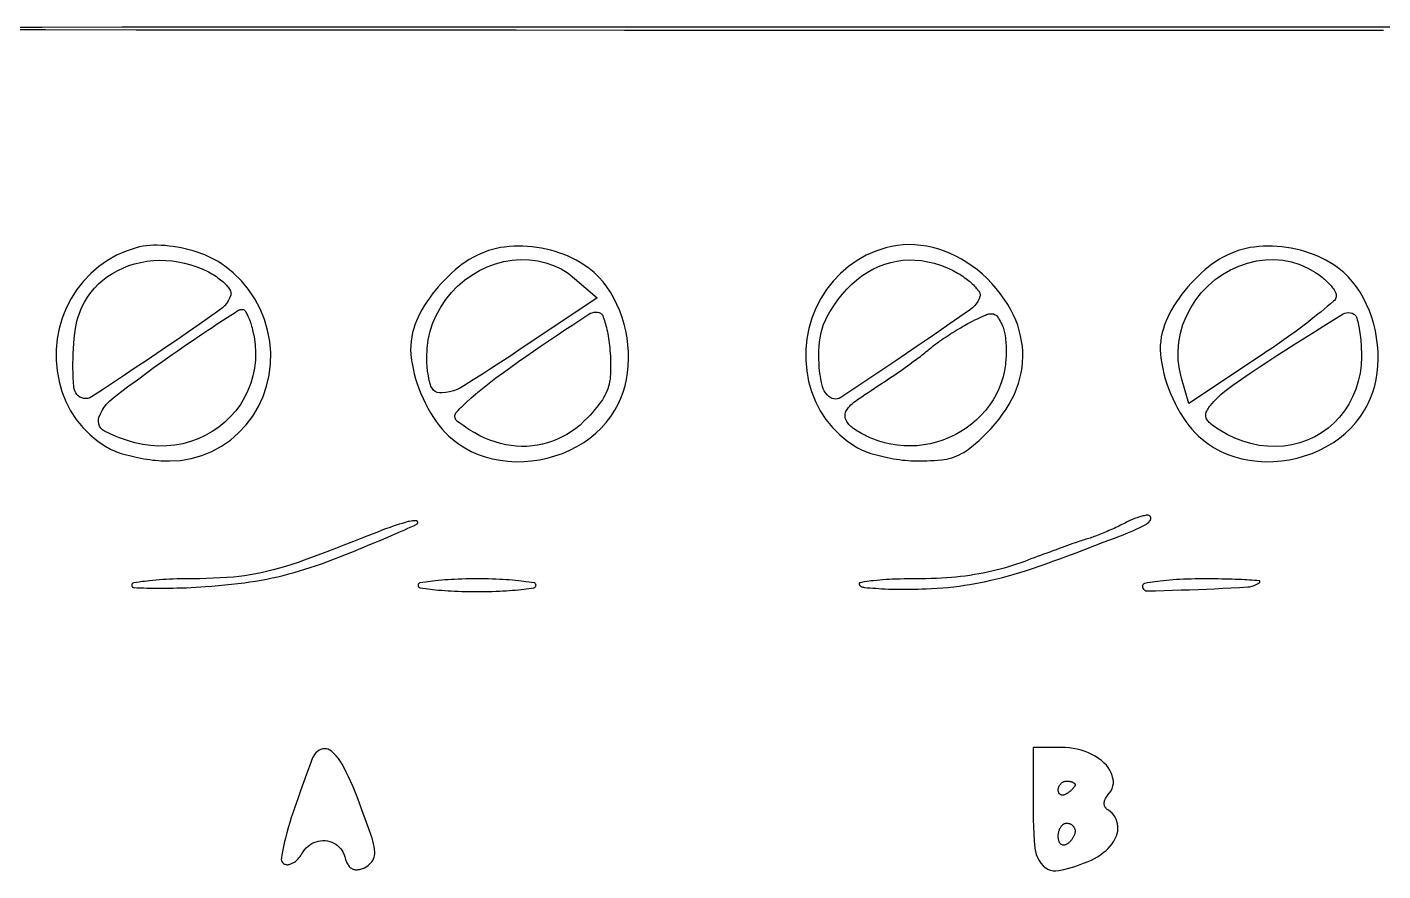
# Model space of a CAD drawing. Header units: millimetres. Extents: x -134 to 134, y -49 to 49.
# Drawn here: x 54.08 to 70.63, y 10.06 to 20.35 of the extents above; entities that cross this region are included whole.
import ezdxf

# ---------------------------------------------------------------- set-up
doc = ezdxf.new("R2010")
doc.units = ezdxf.units.MM
doc.header["$LTSCALE"] = 10
doc.header["$MEASUREMENT"] = 0

# ---------------------------------------------------------------- blocks, each defined once
blk = doc.blocks.new('DT0B-ULTRA_v_1')
at = {"color": 7, "linetype": 'Continuous', "lineweight": -3}
for points in [[(53.199, 20.327, 0), (54.305, 20.325, 0), (55.41, 20.323, 0), (56.516, 20.322, 0), (57.621, 20.321, 0), (58.727, 20.32, 0), (60.05, 20.32, 0), (61.373, 20.319, 0), (62.696, 20.318, 0), (64.019, 20.318, 0), (65.342, 20.318, 0), (66.665, 20.318, 0), (67.988, 20.318, 0), (69.311, 20.318, 0), (70.634, 20.318, 0)], [(71.891, 20.355, 0), (70.149, 20.355, 0), (68.407, 20.355, 0), (66.665, 20.355, 0), (64.924, 20.355, 0), (63.182, 20.355, 0), (61.44, 20.355, 0), (59.698, 20.354, 0), (57.956, 20.354, 0), (56.214, 20.353, 0), (55.239, 20.353, 0), (54.264, 20.352, 0), (53.289, 20.351, 0)], [(55.413, 17.662, 0), (55.291, 17.622, 0), (55.173, 17.57, 0), (55.061, 17.507, 0), (54.956, 17.433, 0), (54.859, 17.349, 0), (54.77, 17.255, 0), (54.689, 17.152, 0), (54.619, 17.042, 0), (54.559, 16.925, 0), (54.51, 16.803, 0), (54.473, 16.678, 0), (54.448, 16.549, 0), (54.435, 16.42, 0), (54.434, 16.29, 0), (54.446, 16.16, 0), (54.47, 16.032, 0), (54.506, 15.907, 0), (54.553, 15.786, 0), (54.611, 15.674, 0), (54.68, 15.567, 0), (54.76, 15.469, 0), (54.849, 15.379, 0), (54.947, 15.298, 0), (55.053, 15.228, 0), (55.076, 15.215, 0), (55.099, 15.203, 0), (55.123, 15.192, 0), (55.147, 15.182, 0), (55.171, 15.172, 0), (55.196, 15.164, 0), (55.229, 15.153, 0), (55.262, 15.143, 0), (55.295, 15.134, 0), (55.329, 15.125, 0), (55.362, 15.117, 0), (55.396, 15.109, 0), (55.432, 15.102, 0), (55.468, 15.095, 0), (55.505, 15.088, 0), (55.541, 15.082, 0), (55.578, 15.077, 0), (55.615, 15.072, 0), (55.649, 15.069, 0), (55.683, 15.066, 0), (55.717, 15.063, 0), (55.752, 15.061, 0), (55.786, 15.06, 0), (55.82, 15.06, 0), (55.953, 15.067, 0), (56.084, 15.089, 0), (56.212, 15.125, 0), (56.335, 15.175, 0), (56.451, 15.239, 0), (56.561, 15.314, 0), (56.662, 15.402, 0), (56.754, 15.501, 0), (56.835, 15.608, 0), (56.904, 15.724, 0), (56.96, 15.846, 0), (57.003, 15.973, 0), (57.034, 16.108, 0), (57.05, 16.245, 0), (57.053, 16.383, 0), (57.041, 16.52, 0), (57.016, 16.656, 0), (56.977, 16.788, 0), (56.925, 16.916, 0), (56.86, 17.038, 0), (56.783, 17.153, 0), (56.695, 17.259, 0), (56.596, 17.356, 0), (56.488, 17.442, 0), (56.451, 17.468, 0), (56.412, 17.493, 0), (56.373, 17.515, 0), (56.332, 17.536, 0), (56.291, 17.556, 0), (56.249, 17.574, 0), (56.202, 17.592, 0), (56.155, 17.608, 0), (56.107, 17.624, 0), (56.058, 17.637, 0), (56.009, 17.65, 0), (55.96, 17.66, 0), (55.911, 17.67, 0), (55.863, 17.677, 0), (55.814, 17.683, 0), (55.764, 17.688, 0), (55.715, 17.691, 0), (55.666, 17.693, 0), (55.623, 17.693, 0), (55.581, 17.69, 0), (55.538, 17.686, 0), (55.496, 17.68, 0), (55.454, 17.672, 0), (55.413, 17.662, 0)], [(59.615, 17.59, 0), (59.568, 17.568, 0), (59.522, 17.544, 0), (59.477, 17.518, 0), (59.433, 17.49, 0), (59.391, 17.46, 0), (59.35, 17.428, 0), (59.305, 17.391, 0), (59.261, 17.352, 0), (59.219, 17.312, 0), (59.177, 17.271, 0), (59.137, 17.229, 0), (59.099, 17.185, 0), (59.062, 17.141, 0), (59.026, 17.096, 0), (58.992, 17.049, 0), (58.959, 17.002, 0), (58.928, 16.953, 0), (58.898, 16.904, 0), (58.874, 16.86, 0), (58.852, 16.815, 0), (58.832, 16.77, 0), (58.814, 16.723, 0), (58.799, 16.676, 0), (58.785, 16.627, 0), (58.774, 16.576, 0), (58.766, 16.524, 0), (58.762, 16.471, 0), (58.761, 16.418, 0), (58.763, 16.365, 0), (58.769, 16.313, 0), (58.779, 16.25, 0), (58.791, 16.187, 0), (58.805, 16.125, 0), (58.822, 16.064, 0), (58.841, 16.003, 0), (58.862, 15.943, 0), (58.887, 15.882, 0), (58.913, 15.821, 0), (58.942, 15.762, 0), (58.972, 15.703, 0), (59.005, 15.646, 0), (59.04, 15.59, 0), (59.073, 15.541, 0), (59.109, 15.494, 0), (59.147, 15.449, 0), (59.187, 15.405, 0), (59.229, 15.364, 0), (59.274, 15.325, 0), (59.345, 15.269, 0), (59.421, 15.219, 0), (59.501, 15.176, 0), (59.584, 15.139, 0), (59.669, 15.109, 0), (59.757, 15.086, 0), (59.852, 15.068, 0), (59.948, 15.056, 0), (60.045, 15.051, 0), (60.142, 15.052, 0), (60.238, 15.06, 0), (60.334, 15.074, 0), (60.429, 15.094, 0), (60.523, 15.121, 0), (60.615, 15.153, 0), (60.704, 15.192, 0), (60.791, 15.236, 0), (60.875, 15.286, 0), (60.95, 15.339, 0), (61.021, 15.398, 0), (61.088, 15.461, 0), (61.149, 15.53, 0), (61.205, 15.604, 0), (61.254, 15.681, 0), (61.293, 15.752, 0), (61.327, 15.825, 0), (61.355, 15.9, 0), (61.378, 15.977, 0), (61.396, 16.055, 0), (61.409, 16.134, 0), (61.417, 16.22, 0), (61.421, 16.306, 0), (61.419, 16.393, 0), (61.413, 16.478, 0), (61.402, 16.564, 0), (61.387, 16.649, 0), (61.367, 16.731, 0), (61.342, 16.813, 0), (61.313, 16.893, 0), (61.279, 16.971, 0), (61.241, 17.047, 0), (61.199, 17.121, 0), (61.156, 17.186, 0), (61.109, 17.247, 0), (61.057, 17.305, 0), (61.001, 17.359, 0), (60.941, 17.408, 0), (60.877, 17.453, 0), (60.831, 17.482, 0), (60.783, 17.51, 0), (60.734, 17.535, 0), (60.684, 17.558, 0), (60.633, 17.579, 0), (60.581, 17.598, 0), (60.526, 17.616, 0), (60.471, 17.631, 0), (60.415, 17.645, 0), (60.358, 17.656, 0), (60.301, 17.665, 0), (60.244, 17.673, 0), (60.188, 17.678, 0), (60.132, 17.681, 0), (60.076, 17.681, 0), (60.02, 17.68, 0), (59.964, 17.677, 0), (59.908, 17.671, 0), (59.858, 17.664, 0), (59.808, 17.654, 0), (59.759, 17.642, 0), (59.71, 17.627, 0), (59.662, 17.61, 0), (59.615, 17.59, 0)], [(64.562, 17.662, 0), (64.44, 17.622, 0), (64.322, 17.57, 0), (64.21, 17.507, 0), (64.105, 17.433, 0), (64.008, 17.349, 0), (63.919, 17.255, 0), (63.838, 17.152, 0), (63.768, 17.042, 0), (63.708, 16.925, 0), (63.659, 16.803, 0), (63.622, 16.678, 0), (63.597, 16.549, 0), (63.584, 16.42, 0), (63.583, 16.29, 0), (63.595, 16.16, 0), (63.619, 16.032, 0), (63.655, 15.907, 0), (63.703, 15.786, 0), (63.761, 15.674, 0), (63.83, 15.567, 0), (63.909, 15.469, 0), (63.999, 15.379, 0), (64.097, 15.298, 0), (64.202, 15.228, 0), (64.225, 15.215, 0), (64.248, 15.203, 0), (64.272, 15.192, 0), (64.296, 15.182, 0), (64.321, 15.172, 0), (64.345, 15.164, 0), (64.378, 15.153, 0), (64.411, 15.143, 0), (64.445, 15.134, 0), (64.478, 15.125, 0), (64.511, 15.117, 0), (64.545, 15.109, 0), (64.581, 15.102, 0), (64.618, 15.095, 0), (64.654, 15.088, 0), (64.691, 15.082, 0), (64.727, 15.077, 0), (64.764, 15.072, 0), (64.798, 15.069, 0), (64.832, 15.066, 0), (64.867, 15.063, 0), (64.901, 15.061, 0), (64.935, 15.06, 0), (64.97, 15.06, 0), (65.015, 15.06, 0), (65.06, 15.062, 0), (65.105, 15.064, 0), (65.15, 15.067, 0), (65.195, 15.07, 0), (65.24, 15.075, 0), (65.272, 15.079, 0), (65.304, 15.084, 0), (65.335, 15.092, 0), (65.366, 15.1, 0), (65.397, 15.111, 0), (65.427, 15.122, 0), (65.456, 15.135, 0), (65.485, 15.15, 0), (65.513, 15.165, 0), (65.54, 15.182, 0), (65.567, 15.201, 0), (65.592, 15.22, 0), (65.627, 15.249, 0), (65.661, 15.278, 0), (65.695, 15.308, 0), (65.729, 15.339, 0), (65.761, 15.37, 0), (65.794, 15.402, 0), (65.845, 15.455, 0), (65.895, 15.512, 0), (65.942, 15.57, 0), (65.986, 15.63, 0), (66.028, 15.692, 0), (66.067, 15.755, 0), (66.1, 15.815, 0), (66.13, 15.877, 0), (66.156, 15.94, 0), (66.178, 16.004, 0), (66.197, 16.07, 0), (66.212, 16.137, 0), (66.223, 16.201, 0), (66.229, 16.265, 0), (66.232, 16.33, 0), (66.232, 16.395, 0), (66.227, 16.46, 0), (66.218, 16.524, 0), (66.206, 16.589, 0), (66.19, 16.653, 0), (66.17, 16.716, 0), (66.146, 16.778, 0), (66.12, 16.838, 0), (66.09, 16.897, 0), (66.049, 16.968, 0), (66.005, 17.036, 0), (65.957, 17.102, 0), (65.907, 17.166, 0), (65.853, 17.228, 0), (65.797, 17.287, 0), (65.739, 17.341, 0), (65.679, 17.392, 0), (65.616, 17.439, 0), (65.551, 17.483, 0), (65.483, 17.524, 0), (65.414, 17.561, 0), (65.346, 17.593, 0), (65.277, 17.621, 0), (65.206, 17.644, 0), (65.133, 17.664, 0), (65.06, 17.68, 0), (64.986, 17.691, 0), (64.915, 17.698, 0), (64.844, 17.7, 0), (64.773, 17.697, 0), (64.702, 17.69, 0), (64.632, 17.678, 0), (64.562, 17.662, 0)], [(68.764, 17.59, 0), (68.717, 17.568, 0), (68.671, 17.544, 0), (68.626, 17.518, 0), (68.583, 17.49, 0), (68.54, 17.46, 0), (68.499, 17.428, 0), (68.454, 17.391, 0), (68.41, 17.352, 0), (68.368, 17.312, 0), (68.327, 17.271, 0), (68.286, 17.229, 0), (68.248, 17.185, 0), (68.211, 17.141, 0), (68.175, 17.096, 0), (68.141, 17.049, 0), (68.108, 17.002, 0), (68.077, 16.953, 0), (68.047, 16.904, 0), (68.023, 16.86, 0), (68.001, 16.815, 0), (67.981, 16.77, 0), (67.963, 16.723, 0), (67.948, 16.676, 0), (67.935, 16.627, 0), (67.923, 16.576, 0), (67.916, 16.524, 0), (67.911, 16.471, 0), (67.91, 16.418, 0), (67.912, 16.365, 0), (67.918, 16.313, 0), (67.928, 16.25, 0), (67.94, 16.187, 0), (67.954, 16.125, 0), (67.971, 16.064, 0), (67.99, 16.003, 0), (68.012, 15.943, 0), (68.036, 15.882, 0), (68.062, 15.821, 0), (68.091, 15.762, 0), (68.121, 15.703, 0), (68.154, 15.646, 0), (68.189, 15.59, 0), (68.222, 15.541, 0), (68.258, 15.494, 0), (68.296, 15.449, 0), (68.336, 15.405, 0), (68.378, 15.364, 0), (68.423, 15.325, 0), (68.494, 15.269, 0), (68.57, 15.219, 0), (68.65, 15.176, 0), (68.733, 15.139, 0), (68.819, 15.109, 0), (68.906, 15.086, 0), (69.001, 15.068, 0), (69.098, 15.056, 0), (69.194, 15.051, 0), (69.291, 15.052, 0), (69.388, 15.06, 0), (69.483, 15.074, 0), (69.579, 15.094, 0), (69.672, 15.121, 0), (69.764, 15.153, 0), (69.853, 15.192, 0), (69.94, 15.236, 0), (70.024, 15.286, 0), (70.099, 15.339, 0), (70.17, 15.398, 0), (70.237, 15.461, 0), (70.298, 15.53, 0), (70.354, 15.604, 0), (70.404, 15.681, 0), (70.442, 15.752, 0), (70.476, 15.825, 0), (70.504, 15.9, 0), (70.527, 15.977, 0), (70.545, 16.055, 0), (70.558, 16.134, 0), (70.566, 16.22, 0), (70.57, 16.306, 0), (70.568, 16.393, 0), (70.562, 16.478, 0), (70.551, 16.564, 0), (70.536, 16.649, 0), (70.516, 16.731, 0), (70.491, 16.813, 0), (70.462, 16.893, 0), (70.428, 16.971, 0), (70.39, 17.047, 0), (70.348, 17.121, 0), (70.305, 17.186, 0), (70.258, 17.247, 0), (70.206, 17.305, 0), (70.15, 17.359, 0), (70.09, 17.408, 0), (70.027, 17.453, 0), (69.98, 17.482, 0), (69.932, 17.51, 0), (69.883, 17.535, 0), (69.833, 17.558, 0), (69.782, 17.579, 0), (69.73, 17.598, 0), (69.675, 17.616, 0), (69.62, 17.631, 0), (69.564, 17.645, 0), (69.507, 17.656, 0), (69.45, 17.665, 0), (69.393, 17.673, 0), (69.337, 17.678, 0), (69.281, 17.681, 0), (69.225, 17.681, 0), (69.169, 17.68, 0), (69.113, 17.677, 0), (69.057, 17.671, 0), (69.007, 17.664, 0), (68.957, 17.654, 0), (68.908, 17.642, 0), (68.859, 17.627, 0), (68.811, 17.61, 0), (68.764, 17.59, 0)], [(56.294, 17.367, 0), (56.314, 17.356, 0), (56.334, 17.345, 0), (56.353, 17.334, 0), (56.373, 17.322, 0), (56.391, 17.31, 0), (56.41, 17.297, 0), (56.426, 17.285, 0), (56.442, 17.272, 0), (56.458, 17.26, 0), (56.473, 17.246, 0), (56.488, 17.232, 0), (56.502, 17.218, 0), (56.513, 17.206, 0), (56.523, 17.194, 0), (56.533, 17.182, 0), (56.542, 17.169, 0), (56.551, 17.156, 0), (56.559, 17.143, 0), (56.563, 17.134, 0), (56.567, 17.124, 0), (56.568, 17.114, 0), (56.569, 17.104, 0), (56.568, 17.094, 0), (56.566, 17.084, 0), (56.552, 17.049, 0), (56.535, 17.015, 0), (56.515, 16.983, 0), (56.491, 16.954, 0), (56.464, 16.928, 0), (56.434, 16.904, 0), (56.307, 16.815, 0), (56.179, 16.725, 0), (56.051, 16.637, 0), (55.922, 16.548, 0), (55.794, 16.46, 0), (55.665, 16.373, 0), (55.532, 16.284, 0), (55.4, 16.195, 0), (55.267, 16.106, 0), (55.134, 16.018, 0), (55.001, 15.93, 0), (54.868, 15.842, 0), (54.846, 15.831, 0), (54.822, 15.823, 0), (54.797, 15.821, 0), (54.772, 15.823, 0), (54.748, 15.829, 0), (54.725, 15.84, 0), (54.705, 15.855, 0), (54.688, 15.873, 0), (54.674, 15.893, 0), (54.662, 15.915, 0), (54.655, 15.938, 0), (54.651, 15.963, 0), (54.647, 16.02, 0), (54.644, 16.078, 0), (54.642, 16.136, 0), (54.64, 16.194, 0), (54.64, 16.252, 0), (54.641, 16.31, 0), (54.643, 16.371, 0), (54.646, 16.432, 0), (54.65, 16.493, 0), (54.656, 16.553, 0), (54.663, 16.614, 0), (54.671, 16.675, 0), (54.679, 16.72, 0), (54.689, 16.765, 0), (54.7, 16.809, 0), (54.714, 16.853, 0), (54.73, 16.896, 0), (54.748, 16.938, 0), (54.78, 17, 0), (54.816, 17.06, 0), (54.857, 17.117, 0), (54.902, 17.171, 0), (54.951, 17.22, 0), (55.004, 17.266, 0), (55.063, 17.31, 0), (55.124, 17.35, 0), (55.188, 17.386, 0), (55.255, 17.417, 0), (55.323, 17.444, 0), (55.393, 17.466, 0), (55.467, 17.484, 0), (55.543, 17.497, 0), (55.619, 17.506, 0), (55.696, 17.509, 0), (55.773, 17.508, 0), (55.849, 17.502, 0), (55.926, 17.491, 0), (56.003, 17.475, 0), (56.078, 17.455, 0), (56.152, 17.43, 0), (56.224, 17.401, 0), (56.294, 17.367, 0)], [(60.762, 17.289, 0), (61.039, 17.052, 0), (60.083, 16.411, 0), (59.972, 16.337, 0), (59.861, 16.264, 0), (59.75, 16.192, 0), (59.638, 16.12, 0), (59.525, 16.049, 0), (59.412, 15.978, 0), (59.371, 15.954, 0), (59.328, 15.934, 0), (59.283, 15.918, 0), (59.237, 15.905, 0), (59.19, 15.895, 0), (59.143, 15.89, 0), (59.115, 15.89, 0), (59.087, 15.897, 0), (59.062, 15.909, 0), (59.04, 15.926, 0), (59.022, 15.948, 0), (59.009, 15.972, 0), (59.003, 15.988, 0), (58.989, 16.043, 0), (58.978, 16.099, 0), (58.969, 16.155, 0), (58.963, 16.211, 0), (58.959, 16.268, 0), (58.957, 16.324, 0), (58.961, 16.432, 0), (58.976, 16.539, 0), (59, 16.644, 0), (59.034, 16.746, 0), (59.077, 16.845, 0), (59.129, 16.939, 0), (59.19, 17.03, 0), (59.259, 17.115, 0), (59.335, 17.193, 0), (59.418, 17.265, 0), (59.507, 17.329, 0), (59.601, 17.384, 0), (59.696, 17.43, 0), (59.796, 17.466, 0), (59.898, 17.493, 0), (60.002, 17.51, 0), (60.107, 17.518, 0), (60.212, 17.515, 0), (60.312, 17.503, 0), (60.411, 17.48, 0), (60.506, 17.447, 0), (60.597, 17.404, 0), (60.683, 17.351, 0), (60.762, 17.289, 0)], [(65.443, 17.35, 0), (65.462, 17.339, 0), (65.481, 17.327, 0), (65.5, 17.314, 0), (65.518, 17.301, 0), (65.537, 17.288, 0), (65.555, 17.275, 0), (65.571, 17.262, 0), (65.586, 17.25, 0), (65.601, 17.236, 0), (65.616, 17.223, 0), (65.63, 17.209, 0), (65.644, 17.194, 0), (65.655, 17.183, 0), (65.665, 17.171, 0), (65.675, 17.159, 0), (65.685, 17.146, 0), (65.694, 17.133, 0), (65.702, 17.12, 0), (65.707, 17.112, 0), (65.71, 17.104, 0), (65.711, 17.095, 0), (65.712, 17.086, 0), (65.711, 17.076, 0), (65.709, 17.068, 0), (65.698, 17.037, 0), (65.683, 17.007, 0), (65.665, 16.979, 0), (65.644, 16.954, 0), (65.62, 16.931, 0), (65.594, 16.91, 0), (65.465, 16.82, 0), (65.335, 16.73, 0), (65.206, 16.64, 0), (65.076, 16.551, 0), (64.945, 16.462, 0), (64.815, 16.373, 0), (64.682, 16.283, 0), (64.548, 16.193, 0), (64.414, 16.103, 0), (64.28, 16.013, 0), (64.146, 15.923, 0), (64.011, 15.834, 0), (63.992, 15.824, 0), (63.971, 15.818, 0), (63.95, 15.815, 0), (63.928, 15.817, 0), (63.907, 15.823, 0), (63.888, 15.832, 0), (63.864, 15.849, 0), (63.843, 15.869, 0), (63.824, 15.891, 0), (63.809, 15.916, 0), (63.796, 15.942, 0), (63.788, 15.97, 0), (63.777, 16.016, 0), (63.768, 16.063, 0), (63.76, 16.11, 0), (63.753, 16.157, 0), (63.749, 16.204, 0), (63.746, 16.252, 0), (63.744, 16.303, 0), (63.743, 16.355, 0), (63.745, 16.407, 0), (63.748, 16.459, 0), (63.753, 16.51, 0), (63.759, 16.562, 0), (63.767, 16.604, 0), (63.776, 16.646, 0), (63.788, 16.687, 0), (63.802, 16.728, 0), (63.819, 16.767, 0), (63.837, 16.806, 0), (63.879, 16.881, 0), (63.925, 16.955, 0), (63.975, 17.025, 0), (64.028, 17.093, 0), (64.086, 17.157, 0), (64.146, 17.219, 0), (64.205, 17.271, 0), (64.268, 17.319, 0), (64.333, 17.362, 0), (64.402, 17.4, 0), (64.473, 17.433, 0), (64.547, 17.461, 0), (64.62, 17.483, 0), (64.694, 17.499, 0), (64.769, 17.509, 0), (64.844, 17.514, 0), (64.92, 17.512, 0), (64.996, 17.505, 0), (65.074, 17.492, 0), (65.151, 17.474, 0), (65.227, 17.45, 0), (65.301, 17.422, 0), (65.373, 17.388, 0), (65.443, 17.35, 0)], [(69.804, 17.361, 0), (69.821, 17.35, 0), (69.838, 17.338, 0), (69.854, 17.327, 0), (69.87, 17.314, 0), (69.886, 17.302, 0), (69.901, 17.289, 0), (69.916, 17.277, 0), (69.93, 17.264, 0), (69.944, 17.251, 0), (69.957, 17.237, 0), (69.97, 17.224, 0), (69.983, 17.209, 0), (69.994, 17.198, 0), (70.004, 17.185, 0), (70.014, 17.173, 0), (70.023, 17.16, 0), (70.032, 17.147, 0), (70.041, 17.134, 0), (70.046, 17.125, 0), (70.05, 17.116, 0), (70.053, 17.107, 0), (70.056, 17.097, 0), (70.057, 17.088, 0), (70.058, 17.078, 0), (70.057, 17.065, 0), (70.054, 17.052, 0), (70.049, 17.04, 0), (70.043, 17.029, 0), (70.035, 17.019, 0), (70.026, 17.01, 0), (69.988, 16.977, 0), (69.949, 16.945, 0), (69.911, 16.913, 0), (69.872, 16.881, 0), (69.833, 16.85, 0), (69.793, 16.818, 0), (69.746, 16.781, 0), (69.698, 16.743, 0), (69.65, 16.707, 0), (69.601, 16.67, 0), (69.552, 16.634, 0), (69.503, 16.599, 0), (69.446, 16.558, 0), (69.389, 16.518, 0), (69.332, 16.478, 0), (69.274, 16.438, 0), (69.216, 16.399, 0), (69.158, 16.36, 0), (68.259, 15.76, 0), (68.169, 16.071, 0), (68.144, 16.179, 0), (68.13, 16.289, 0), (68.127, 16.399, 0), (68.136, 16.509, 0), (68.156, 16.618, 0), (68.187, 16.724, 0), (68.23, 16.829, 0), (68.282, 16.93, 0), (68.344, 17.026, 0), (68.415, 17.116, 0), (68.493, 17.198, 0), (68.579, 17.273, 0), (68.67, 17.337, 0), (68.767, 17.393, 0), (68.869, 17.439, 0), (68.975, 17.475, 0), (69.083, 17.501, 0), (69.194, 17.516, 0), (69.301, 17.519, 0), (69.407, 17.51, 0), (69.512, 17.49, 0), (69.614, 17.458, 0), (69.712, 17.415, 0), (69.804, 17.361, 0)], [(56.85, 16.575, 0), (56.864, 16.48, 0), (56.869, 16.385, 0), (56.867, 16.289, 0), (56.856, 16.194, 0), (56.837, 16.1, 0), (56.81, 16.008, 0), (56.775, 15.919, 0), (56.733, 15.833, 0), (56.683, 15.751, 0), (56.627, 15.673, 0), (56.564, 15.601, 0), (56.495, 15.534, 0), (56.42, 15.473, 0), (56.34, 15.418, 0), (56.255, 15.37, 0), (56.167, 15.329, 0), (56.076, 15.296, 0), (55.982, 15.271, 0), (55.885, 15.253, 0), (55.787, 15.243, 0), (55.688, 15.241, 0), (55.59, 15.247, 0), (55.492, 15.261, 0), (55.396, 15.282, 0), (55.332, 15.3, 0), (55.269, 15.321, 0), (55.207, 15.344, 0), (55.145, 15.369, 0), (55.084, 15.396, 0), (55.025, 15.425, 0), (55.001, 15.441, 0), (54.98, 15.461, 0), (54.965, 15.485, 0), (54.955, 15.512, 0), (54.95, 15.54, 0), (54.952, 15.569, 0), (54.957, 15.592, 0), (54.975, 15.636, 0), (54.996, 15.678, 0), (55.022, 15.718, 0), (55.051, 15.755, 0), (55.084, 15.789, 0), (55.12, 15.82, 0), (55.221, 15.898, 0), (55.323, 15.976, 0), (55.426, 16.052, 0), (55.529, 16.128, 0), (55.632, 16.203, 0), (55.736, 16.278, 0), (55.794, 16.319, 0), (55.852, 16.359, 0), (55.91, 16.4, 0), (55.967, 16.44, 0), (56.026, 16.48, 0), (56.084, 16.52, 0), (56.134, 16.555, 0), (56.185, 16.589, 0), (56.236, 16.623, 0), (56.287, 16.657, 0), (56.338, 16.691, 0), (56.389, 16.725, 0), (56.433, 16.753, 0), (56.477, 16.782, 0), (56.521, 16.81, 0), (56.565, 16.838, 0), (56.609, 16.866, 0), (56.653, 16.895, 0), (56.662, 16.899, 0), (56.67, 16.903, 0), (56.679, 16.906, 0), (56.689, 16.909, 0), (56.698, 16.91, 0), (56.708, 16.91, 0), (56.715, 16.91, 0), (56.721, 16.908, 0), (56.728, 16.905, 0), (56.733, 16.901, 0), (56.738, 16.896, 0), (56.742, 16.891, 0), (56.75, 16.878, 0), (56.757, 16.865, 0), (56.764, 16.852, 0), (56.77, 16.839, 0), (56.776, 16.826, 0), (56.782, 16.812, 0), (56.79, 16.794, 0), (56.797, 16.776, 0), (56.803, 16.758, 0), (56.809, 16.74, 0), (56.815, 16.722, 0), (56.82, 16.704, 0), (56.826, 16.683, 0), (56.831, 16.661, 0), (56.837, 16.64, 0), (56.841, 16.618, 0), (56.846, 16.597, 0), (56.85, 16.575, 0)], [(61.196, 16.379, 0), (61.199, 16.336, 0), (61.2, 16.292, 0), (61.201, 16.249, 0), (61.202, 16.205, 0), (61.201, 16.162, 0), (61.2, 16.118, 0), (61.198, 16.088, 0), (61.195, 16.058, 0), (61.19, 16.028, 0), (61.183, 15.998, 0), (61.176, 15.969, 0), (61.166, 15.94, 0), (61.156, 15.912, 0), (61.144, 15.885, 0), (61.131, 15.858, 0), (61.116, 15.832, 0), (61.101, 15.807, 0), (61.083, 15.782, 0), (61.058, 15.749, 0), (61.033, 15.716, 0), (61.006, 15.684, 0), (60.979, 15.652, 0), (60.952, 15.621, 0), (60.924, 15.59, 0), (60.877, 15.544, 0), (60.829, 15.499, 0), (60.777, 15.458, 0), (60.724, 15.42, 0), (60.668, 15.385, 0), (60.611, 15.353, 0), (60.553, 15.325, 0), (60.494, 15.301, 0), (60.433, 15.281, 0), (60.372, 15.265, 0), (60.309, 15.252, 0), (60.246, 15.243, 0), (60.181, 15.238, 0), (60.116, 15.237, 0), (60.051, 15.24, 0), (59.987, 15.247, 0), (59.923, 15.258, 0), (59.859, 15.273, 0), (59.794, 15.292, 0), (59.729, 15.314, 0), (59.666, 15.34, 0), (59.604, 15.369, 0), (59.544, 15.402, 0), (59.485, 15.437, 0), (59.46, 15.454, 0), (59.435, 15.47, 0), (59.409, 15.487, 0), (59.385, 15.505, 0), (59.36, 15.522, 0), (59.335, 15.54, 0), (59.327, 15.547, 0), (59.319, 15.555, 0), (59.313, 15.564, 0), (59.308, 15.574, 0), (59.304, 15.585, 0), (59.302, 15.595, 0), (59.301, 15.606, 0), (59.302, 15.617, 0), (59.305, 15.627, 0), (59.309, 15.637, 0), (59.314, 15.646, 0), (59.321, 15.655, 0), (59.34, 15.675, 0), (59.359, 15.695, 0), (59.379, 15.715, 0), (59.399, 15.735, 0), (59.419, 15.754, 0), (59.439, 15.774, 0), (59.497, 15.827, 0), (59.556, 15.879, 0), (59.616, 15.929, 0), (59.677, 15.979, 0), (59.739, 16.028, 0), (59.802, 16.075, 0), (59.893, 16.141, 0), (59.985, 16.207, 0), (60.076, 16.273, 0), (60.169, 16.337, 0), (60.261, 16.401, 0), (60.354, 16.465, 0), (60.451, 16.53, 0), (60.548, 16.595, 0), (60.644, 16.659, 0), (60.741, 16.723, 0), (60.839, 16.787, 0), (60.936, 16.851, 0), (60.955, 16.862, 0), (60.976, 16.87, 0), (60.997, 16.875, 0), (61.019, 16.877, 0), (61.041, 16.875, 0), (61.063, 16.871, 0), (61.072, 16.868, 0), (61.08, 16.863, 0), (61.088, 16.857, 0), (61.095, 16.85, 0), (61.1, 16.843, 0), (61.105, 16.834, 0), (61.112, 16.814, 0), (61.119, 16.795, 0), (61.126, 16.775, 0), (61.133, 16.755, 0), (61.139, 16.735, 0), (61.144, 16.715, 0), (61.151, 16.689, 0), (61.157, 16.663, 0), (61.163, 16.637, 0), (61.168, 16.611, 0), (61.173, 16.585, 0), (61.177, 16.559, 0), (61.181, 16.529, 0), (61.185, 16.499, 0), (61.188, 16.469, 0), (61.191, 16.439, 0), (61.194, 16.409, 0), (61.196, 16.379, 0)], [(66.008, 16.163, 0), (65.991, 16.087, 0), (65.969, 16.013, 0), (65.941, 15.942, 0), (65.908, 15.872, 0), (65.869, 15.805, 0), (65.826, 15.741, 0), (65.777, 15.678, 0), (65.724, 15.618, 0), (65.667, 15.562, 0), (65.607, 15.51, 0), (65.543, 15.462, 0), (65.476, 15.419, 0), (65.405, 15.379, 0), (65.332, 15.345, 0), (65.257, 15.315, 0), (65.179, 15.29, 0), (65.101, 15.27, 0), (65.021, 15.256, 0), (64.942, 15.246, 0), (64.862, 15.243, 0), (64.782, 15.244, 0), (64.702, 15.252, 0), (64.623, 15.264, 0), (64.545, 15.282, 0), (64.523, 15.288, 0), (64.501, 15.295, 0), (64.479, 15.302, 0), (64.457, 15.31, 0), (64.435, 15.317, 0), (64.413, 15.326, 0), (64.391, 15.335, 0), (64.369, 15.344, 0), (64.347, 15.354, 0), (64.325, 15.364, 0), (64.304, 15.375, 0), (64.282, 15.386, 0), (64.263, 15.396, 0), (64.244, 15.407, 0), (64.225, 15.418, 0), (64.207, 15.429, 0), (64.189, 15.441, 0), (64.17, 15.453, 0), (64.158, 15.462, 0), (64.145, 15.472, 0), (64.133, 15.482, 0), (64.122, 15.493, 0), (64.111, 15.504, 0), (64.101, 15.516, 0), (64.091, 15.529, 0), (64.083, 15.543, 0), (64.076, 15.558, 0), (64.07, 15.573, 0), (64.066, 15.589, 0), (64.063, 15.605, 0), (64.063, 15.62, 0), (64.064, 15.635, 0), (64.067, 15.65, 0), (64.072, 15.664, 0), (64.079, 15.678, 0), (64.087, 15.69, 0), (64.102, 15.709, 0), (64.118, 15.727, 0), (64.134, 15.745, 0), (64.152, 15.761, 0), (64.17, 15.776, 0), (64.19, 15.791, 0), (64.228, 15.818, 0), (64.266, 15.844, 0), (64.305, 15.871, 0), (64.344, 15.897, 0), (64.383, 15.922, 0), (64.422, 15.948, 0), (64.453, 15.968, 0), (64.484, 15.988, 0), (64.515, 16.008, 0), (64.546, 16.028, 0), (64.577, 16.049, 0), (64.607, 16.069, 0), (64.639, 16.091, 0), (64.671, 16.112, 0), (64.702, 16.134, 0), (64.734, 16.156, 0), (64.765, 16.178, 0), (64.796, 16.2, 0), (64.824, 16.22, 0), (64.852, 16.24, 0), (64.88, 16.261, 0), (64.908, 16.281, 0), (64.936, 16.301, 0), (64.963, 16.322, 0), (64.982, 16.336, 0), (65, 16.35, 0), (65.018, 16.365, 0), (65.036, 16.38, 0), (65.054, 16.395, 0), (65.072, 16.41, 0), (65.088, 16.424, 0), (65.105, 16.437, 0), (65.121, 16.451, 0), (65.138, 16.464, 0), (65.155, 16.477, 0), (65.173, 16.49, 0), (65.195, 16.506, 0), (65.217, 16.521, 0), (65.24, 16.537, 0), (65.262, 16.553, 0), (65.285, 16.568, 0), (65.308, 16.583, 0), (65.332, 16.599, 0), (65.356, 16.614, 0), (65.38, 16.629, 0), (65.404, 16.645, 0), (65.428, 16.66, 0), (65.453, 16.674, 0), (65.475, 16.687, 0), (65.497, 16.7, 0), (65.519, 16.712, 0), (65.541, 16.725, 0), (65.563, 16.737, 0), (65.586, 16.749, 0), (65.617, 16.765, 0), (65.649, 16.781, 0), (65.68, 16.796, 0), (65.712, 16.812, 0), (65.744, 16.827, 0), (65.776, 16.841, 0), (65.79, 16.847, 0), (65.804, 16.851, 0), (65.818, 16.854, 0), (65.833, 16.856, 0), (65.847, 16.856, 0), (65.862, 16.856, 0), (65.874, 16.854, 0), (65.885, 16.85, 0), (65.896, 16.845, 0), (65.906, 16.838, 0), (65.914, 16.83, 0), (65.922, 16.821, 0), (65.934, 16.803, 0), (65.945, 16.785, 0), (65.955, 16.767, 0), (65.966, 16.749, 0), (65.975, 16.73, 0), (65.984, 16.711, 0), (65.991, 16.695, 0), (65.997, 16.678, 0), (66.003, 16.662, 0), (66.007, 16.645, 0), (66.011, 16.628, 0), (66.014, 16.61, 0), (66.018, 16.587, 0), (66.021, 16.563, 0), (66.023, 16.539, 0), (66.025, 16.516, 0), (66.027, 16.492, 0), (66.028, 16.468, 0), (66.029, 16.442, 0), (66.03, 16.416, 0), (66.03, 16.39, 0), (66.029, 16.363, 0), (66.028, 16.337, 0), (66.027, 16.311, 0), (66.025, 16.286, 0), (66.023, 16.261, 0), (66.02, 16.237, 0), (66.016, 16.212, 0), (66.013, 16.187, 0), (66.008, 16.163, 0)], [(70.366, 16.331, 0), (70.362, 16.231, 0), (70.349, 16.131, 0), (70.327, 16.033, 0), (70.297, 15.937, 0), (70.258, 15.844, 0), (70.212, 15.755, 0), (70.16, 15.672, 0), (70.099, 15.596, 0), (70.032, 15.525, 0), (69.959, 15.461, 0), (69.879, 15.404, 0), (69.795, 15.355, 0), (69.705, 15.314, 0), (69.612, 15.281, 0), (69.516, 15.257, 0), (69.418, 15.242, 0), (69.319, 15.236, 0), (69.22, 15.239, 0), (69.117, 15.251, 0), (69.016, 15.272, 0), (68.916, 15.301, 0), (68.82, 15.338, 0), (68.727, 15.383, 0), (68.637, 15.435, 0), (68.617, 15.449, 0), (68.597, 15.462, 0), (68.577, 15.476, 0), (68.557, 15.491, 0), (68.537, 15.506, 0), (68.518, 15.521, 0), (68.508, 15.53, 0), (68.498, 15.54, 0), (68.49, 15.551, 0), (68.482, 15.562, 0), (68.476, 15.575, 0), (68.47, 15.587, 0), (68.467, 15.598, 0), (68.465, 15.609, 0), (68.465, 15.621, 0), (68.466, 15.632, 0), (68.468, 15.644, 0), (68.472, 15.654, 0), (68.479, 15.669, 0), (68.486, 15.684, 0), (68.495, 15.698, 0), (68.504, 15.711, 0), (68.513, 15.725, 0), (68.523, 15.737, 0), (68.564, 15.784, 0), (68.606, 15.828, 0), (68.65, 15.871, 0), (68.697, 15.911, 0), (68.745, 15.949, 0), (68.794, 15.985, 0), (68.901, 16.059, 0), (69.009, 16.132, 0), (69.116, 16.204, 0), (69.225, 16.275, 0), (69.333, 16.346, 0), (69.442, 16.416, 0), (69.558, 16.49, 0), (69.674, 16.563, 0), (69.791, 16.636, 0), (69.907, 16.709, 0), (70.024, 16.781, 0), (70.141, 16.854, 0), (70.162, 16.864, 0), (70.184, 16.87, 0), (70.207, 16.872, 0), (70.23, 16.87, 0), (70.252, 16.864, 0), (70.273, 16.853, 0), (70.281, 16.847, 0), (70.289, 16.84, 0), (70.295, 16.833, 0), (70.301, 16.824, 0), (70.306, 16.815, 0), (70.309, 16.805, 0), (70.315, 16.784, 0), (70.32, 16.762, 0), (70.325, 16.741, 0), (70.33, 16.719, 0), (70.335, 16.698, 0), (70.339, 16.676, 0), (70.343, 16.649, 0), (70.347, 16.622, 0), (70.351, 16.595, 0), (70.354, 16.568, 0), (70.357, 16.54, 0), (70.359, 16.513, 0), (70.361, 16.483, 0), (70.363, 16.453, 0), (70.364, 16.422, 0), (70.365, 16.392, 0), (70.366, 16.361, 0), (70.366, 16.331, 0)], [(67.48, 14.303, 0), (67.462, 14.294, 0), (67.443, 14.284, 0), (67.424, 14.275, 0), (67.406, 14.266, 0), (67.387, 14.257, 0), (67.368, 14.248, 0), (67.347, 14.238, 0), (67.326, 14.229, 0), (67.304, 14.219, 0), (67.283, 14.21, 0), (67.262, 14.201, 0), (67.241, 14.192, 0), (67.22, 14.183, 0), (67.2, 14.175, 0), (67.18, 14.167, 0), (67.159, 14.159, 0), (67.139, 14.151, 0), (67.118, 14.143, 0), (67.102, 14.137, 0), (67.086, 14.131, 0), (67.071, 14.126, 0), (67.055, 14.12, 0), (67.038, 14.115, 0), (67.022, 14.11, 0), (67.003, 14.104, 0), (66.985, 14.099, 0), (66.966, 14.093, 0), (66.947, 14.086, 0), (66.928, 14.08, 0), (66.91, 14.074, 0), (66.877, 14.062, 0), (66.844, 14.051, 0), (66.811, 14.039, 0), (66.779, 14.028, 0), (66.746, 14.016, 0), (66.713, 14.004, 0), (66.676, 13.991, 0), (66.638, 13.977, 0), (66.6, 13.963, 0), (66.562, 13.949, 0), (66.524, 13.936, 0), (66.486, 13.922, 0), (66.448, 13.907, 0), (66.409, 13.893, 0), (66.371, 13.879, 0), (66.332, 13.864, 0), (66.294, 13.85, 0), (66.256, 13.835, 0), (66.207, 13.817, 0), (66.157, 13.8, 0), (66.108, 13.783, 0), (66.058, 13.768, 0), (66.007, 13.753, 0), (65.957, 13.739, 0), (65.905, 13.726, 0), (65.853, 13.714, 0), (65.801, 13.702, 0), (65.749, 13.692, 0), (65.696, 13.682, 0), (65.643, 13.673, 0), (65.587, 13.664, 0), (65.53, 13.656, 0), (65.474, 13.649, 0), (65.417, 13.643, 0), (65.361, 13.638, 0), (65.304, 13.634, 0), (65.241, 13.63, 0), (65.179, 13.627, 0), (65.116, 13.624, 0), (65.053, 13.622, 0), (64.99, 13.621, 0), (64.928, 13.621, 0), (64.88, 13.621, 0), (64.832, 13.62, 0), (64.784, 13.62, 0), (64.736, 13.619, 0), (64.688, 13.617, 0), (64.64, 13.616, 0), (64.602, 13.614, 0), (64.563, 13.612, 0), (64.525, 13.609, 0), (64.487, 13.606, 0), (64.449, 13.603, 0), (64.41, 13.599, 0), (64.383, 13.596, 0), (64.356, 13.592, 0), (64.329, 13.588, 0), (64.302, 13.584, 0), (64.275, 13.58, 0), (64.248, 13.575, 0), (64.245, 13.574, 0), (64.241, 13.572, 0), (64.239, 13.57, 0), (64.236, 13.567, 0), (64.235, 13.564, 0), (64.234, 13.56, 0), (64.234, 13.557, 0), (64.235, 13.553, 0), (64.236, 13.55, 0), (64.238, 13.547, 0), (64.239, 13.546, 0), (64.247, 13.538, 0), (64.257, 13.532, 0), (64.267, 13.526, 0), (64.277, 13.522, 0), (64.288, 13.519, 0), (64.299, 13.517, 0), (64.334, 13.514, 0), (64.369, 13.511, 0), (64.404, 13.508, 0), (64.439, 13.506, 0), (64.474, 13.503, 0), (64.509, 13.501, 0), (64.552, 13.499, 0), (64.594, 13.497, 0), (64.637, 13.496, 0), (64.679, 13.495, 0), (64.722, 13.494, 0), (64.764, 13.494, 0), (64.812, 13.494, 0), (64.861, 13.495, 0), (64.909, 13.495, 0), (64.957, 13.497, 0), (65.005, 13.498, 0), (65.053, 13.5, 0), (65.12, 13.503, 0), (65.187, 13.507, 0), (65.255, 13.512, 0), (65.322, 13.518, 0), (65.389, 13.526, 0), (65.456, 13.534, 0), (65.521, 13.543, 0), (65.586, 13.553, 0), (65.651, 13.564, 0), (65.716, 13.577, 0), (65.78, 13.59, 0), (65.844, 13.604, 0), (65.915, 13.621, 0), (65.986, 13.639, 0), (66.056, 13.658, 0), (66.126, 13.678, 0), (66.196, 13.699, 0), (66.265, 13.721, 0), (66.349, 13.749, 0), (66.434, 13.777, 0), (66.518, 13.806, 0), (66.601, 13.836, 0), (66.685, 13.867, 0), (66.768, 13.898, 0), (66.883, 13.941, 0), (66.997, 13.985, 0), (67.112, 14.028, 0), (67.227, 14.072, 0), (67.341, 14.116, 0), (67.456, 14.16, 0), (67.496, 14.175, 0), (67.536, 14.192, 0), (67.575, 14.209, 0), (67.615, 14.226, 0), (67.654, 14.244, 0), (67.693, 14.263, 0), (67.71, 14.271, 0), (67.726, 14.281, 0), (67.741, 14.291, 0), (67.756, 14.303, 0), (67.77, 14.315, 0), (67.784, 14.329, 0), (67.789, 14.336, 0), (67.793, 14.344, 0), (67.795, 14.352, 0), (67.795, 14.361, 0), (67.794, 14.37, 0), (67.79, 14.378, 0), (67.785, 14.386, 0), (67.783, 14.388, 0), (67.778, 14.392, 0), (67.773, 14.395, 0), (67.768, 14.397, 0), (67.762, 14.399, 0), (67.756, 14.399, 0), (67.75, 14.399, 0), (67.737, 14.397, 0), (67.724, 14.395, 0), (67.712, 14.392, 0), (67.699, 14.389, 0), (67.687, 14.386, 0), (67.674, 14.383, 0), (67.659, 14.378, 0), (67.643, 14.373, 0), (67.627, 14.368, 0), (67.612, 14.362, 0), (67.597, 14.357, 0), (67.581, 14.35, 0), (67.564, 14.343, 0), (67.547, 14.336, 0), (67.53, 14.328, 0), (67.514, 14.32, 0), (67.497, 14.312, 0), (67.48, 14.303, 0)], [(58.184, 14.125, 0), (58.065, 14.078, 0), (57.945, 14.031, 0), (57.825, 13.985, 0), (57.705, 13.939, 0), (57.584, 13.894, 0), (57.463, 13.85, 0), (57.388, 13.823, 0), (57.312, 13.797, 0), (57.236, 13.774, 0), (57.159, 13.751, 0), (57.082, 13.73, 0), (57.004, 13.711, 0), (56.937, 13.695, 0), (56.87, 13.682, 0), (56.803, 13.67, 0), (56.735, 13.66, 0), (56.668, 13.651, 0), (56.6, 13.644, 0), (56.517, 13.638, 0), (56.434, 13.632, 0), (56.351, 13.628, 0), (56.269, 13.625, 0), (56.186, 13.623, 0), (56.103, 13.622, 0), (56.055, 13.622, 0), (56.007, 13.622, 0), (55.96, 13.621, 0), (55.912, 13.62, 0), (55.865, 13.618, 0), (55.817, 13.616, 0), (55.777, 13.614, 0), (55.737, 13.612, 0), (55.697, 13.609, 0), (55.656, 13.606, 0), (55.616, 13.603, 0), (55.576, 13.599, 0), (55.544, 13.595, 0), (55.512, 13.591, 0), (55.48, 13.588, 0), (55.448, 13.583, 0), (55.416, 13.579, 0), (55.384, 13.575, 0), (55.378, 13.573, 0), (55.372, 13.57, 0), (55.367, 13.566, 0), (55.363, 13.561, 0), (55.36, 13.555, 0), (55.358, 13.549, 0), (55.357, 13.544, 0), (55.358, 13.538, 0), (55.36, 13.532, 0), (55.363, 13.527, 0), (55.367, 13.522, 0), (55.372, 13.519, 0), (55.377, 13.516, 0), (55.383, 13.515, 0), (55.385, 13.515, 0), (55.424, 13.513, 0), (55.464, 13.512, 0), (55.503, 13.51, 0), (55.543, 13.509, 0), (55.582, 13.508, 0), (55.622, 13.507, 0), (55.67, 13.507, 0), (55.718, 13.506, 0), (55.767, 13.507, 0), (55.815, 13.507, 0), (55.864, 13.508, 0), (55.912, 13.51, 0), (55.969, 13.512, 0), (56.027, 13.514, 0), (56.084, 13.517, 0), (56.142, 13.52, 0), (56.199, 13.524, 0), (56.257, 13.528, 0), (56.336, 13.533, 0), (56.416, 13.54, 0), (56.495, 13.547, 0), (56.574, 13.556, 0), (56.653, 13.565, 0), (56.732, 13.575, 0), (56.8, 13.584, 0), (56.869, 13.595, 0), (56.937, 13.606, 0), (57.005, 13.619, 0), (57.072, 13.633, 0), (57.14, 13.648, 0), (57.206, 13.664, 0), (57.273, 13.681, 0), (57.339, 13.699, 0), (57.405, 13.718, 0), (57.471, 13.738, 0), (57.536, 13.759, 0), (57.611, 13.784, 0), (57.685, 13.81, 0), (57.759, 13.837, 0), (57.833, 13.864, 0), (57.906, 13.893, 0), (57.979, 13.922, 0), (58.032, 13.944, 0), (58.085, 13.965, 0), (58.138, 13.987, 0), (58.191, 14.009, 0), (58.244, 14.031, 0), (58.297, 14.053, 0), (58.343, 14.072, 0), (58.389, 14.091, 0), (58.435, 14.111, 0), (58.481, 14.131, 0), (58.526, 14.15, 0), (58.572, 14.17, 0), (58.611, 14.187, 0), (58.651, 14.204, 0), (58.69, 14.221, 0), (58.729, 14.239, 0), (58.768, 14.256, 0), (58.807, 14.273, 0), (58.814, 14.276, 0), (58.821, 14.28, 0), (58.827, 14.284, 0), (58.833, 14.288, 0), (58.839, 14.293, 0), (58.844, 14.298, 0), (58.846, 14.301, 0), (58.848, 14.304, 0), (58.849, 14.308, 0), (58.849, 14.312, 0), (58.849, 14.316, 0), (58.847, 14.319, 0), (58.845, 14.322, 0), (58.843, 14.325, 0), (58.84, 14.327, 0), (58.836, 14.329, 0), (58.832, 14.329, 0), (58.816, 14.33, 0), (58.799, 14.33, 0), (58.782, 14.328, 0), (58.766, 14.326, 0), (58.749, 14.323, 0), (58.733, 14.32, 0), (58.695, 14.31, 0), (58.658, 14.299, 0), (58.621, 14.287, 0), (58.584, 14.276, 0), (58.547, 14.263, 0), (58.51, 14.25, 0), (58.455, 14.23, 0), (58.401, 14.21, 0), (58.347, 14.189, 0), (58.293, 14.168, 0), (58.238, 14.147, 0), (58.184, 14.125, 0)], [(58.853, 13.544, 0), (58.853, 13.537, 0), (58.855, 13.531, 0), (58.859, 13.526, 0), (58.863, 13.521, 0), (58.868, 13.517, 0), (58.874, 13.514, 0), (58.879, 13.513, 0), (58.91, 13.509, 0), (58.941, 13.504, 0), (58.971, 13.5, 0), (59.002, 13.496, 0), (59.033, 13.493, 0), (59.064, 13.489, 0), (59.103, 13.485, 0), (59.141, 13.482, 0), (59.18, 13.479, 0), (59.219, 13.476, 0), (59.257, 13.474, 0), (59.296, 13.472, 0), (59.342, 13.471, 0), (59.388, 13.469, 0), (59.434, 13.468, 0), (59.48, 13.467, 0), (59.526, 13.467, 0), (59.572, 13.467, 0), (59.618, 13.467, 0), (59.664, 13.467, 0), (59.71, 13.468, 0), (59.756, 13.469, 0), (59.802, 13.471, 0), (59.848, 13.472, 0), (59.887, 13.474, 0), (59.926, 13.476, 0), (59.964, 13.479, 0), (60.003, 13.482, 0), (60.042, 13.485, 0), (60.08, 13.489, 0), (60.111, 13.493, 0), (60.142, 13.496, 0), (60.173, 13.5, 0), (60.204, 13.504, 0), (60.235, 13.509, 0), (60.265, 13.513, 0), (60.272, 13.515, 0), (60.277, 13.518, 0), (60.283, 13.522, 0), (60.287, 13.527, 0), (60.29, 13.532, 0), (60.291, 13.539, 0), (60.292, 13.544, 0), (60.291, 13.55, 0), (60.289, 13.556, 0), (60.286, 13.562, 0), (60.282, 13.567, 0), (60.276, 13.571, 0), (60.27, 13.573, 0), (60.265, 13.574, 0), (60.235, 13.579, 0), (60.204, 13.583, 0), (60.173, 13.587, 0), (60.142, 13.591, 0), (60.111, 13.595, 0), (60.08, 13.598, 0), (60.042, 13.602, 0), (60.003, 13.606, 0), (59.964, 13.609, 0), (59.926, 13.611, 0), (59.887, 13.614, 0), (59.848, 13.615, 0), (59.802, 13.617, 0), (59.756, 13.618, 0), (59.71, 13.62, 0), (59.664, 13.62, 0), (59.618, 13.621, 0), (59.572, 13.621, 0), (59.526, 13.621, 0), (59.48, 13.62, 0), (59.434, 13.62, 0), (59.388, 13.618, 0), (59.342, 13.617, 0), (59.296, 13.615, 0), (59.257, 13.614, 0), (59.219, 13.611, 0), (59.18, 13.609, 0), (59.141, 13.606, 0), (59.103, 13.602, 0), (59.064, 13.598, 0), (59.033, 13.595, 0), (59.002, 13.591, 0), (58.971, 13.587, 0), (58.941, 13.583, 0), (58.91, 13.579, 0), (58.879, 13.574, 0), (58.873, 13.573, 0), (58.867, 13.57, 0), (58.862, 13.566, 0), (58.858, 13.561, 0), (58.855, 13.555, 0), (58.853, 13.549, 0), (58.853, 13.544, 0)], [(67.693, 13.53, 0), (67.695, 13.518, 0), (67.698, 13.507, 0), (67.704, 13.497, 0), (67.712, 13.489, 0), (67.721, 13.482, 0), (67.731, 13.477, 0), (67.743, 13.475, 0), (67.75, 13.475, 0), (67.853, 13.477, 0), (67.957, 13.48, 0), (68.061, 13.482, 0), (68.164, 13.486, 0), (68.268, 13.489, 0), (68.372, 13.493, 0), (68.473, 13.497, 0), (68.574, 13.501, 0), (68.675, 13.506, 0), (68.776, 13.511, 0), (68.877, 13.517, 0), (68.978, 13.523, 0), (69.005, 13.526, 0), (69.031, 13.532, 0), (69.056, 13.541, 0), (69.08, 13.552, 0), (69.103, 13.566, 0), (69.124, 13.583, 0), (69.125, 13.584, 0), (69.126, 13.586, 0), (69.127, 13.588, 0), (69.127, 13.59, 0), (69.127, 13.591, 0), (69.126, 13.593, 0), (69.125, 13.595, 0), (69.124, 13.596, 0), (69.123, 13.597, 0), (69.121, 13.598, 0), (69.119, 13.598, 0), (69.119, 13.598, 0), (69.089, 13.6, 0), (69.059, 13.602, 0), (69.028, 13.604, 0), (68.998, 13.606, 0), (68.968, 13.608, 0), (68.938, 13.61, 0), (68.9, 13.612, 0), (68.862, 13.613, 0), (68.824, 13.615, 0), (68.786, 13.616, 0), (68.748, 13.617, 0), (68.71, 13.618, 0), (68.663, 13.619, 0), (68.616, 13.62, 0), (68.57, 13.62, 0), (68.523, 13.621, 0), (68.477, 13.621, 0), (68.43, 13.621, 0), (68.383, 13.621, 0), (68.336, 13.62, 0), (68.289, 13.619, 0), (68.242, 13.618, 0), (68.195, 13.616, 0), (68.148, 13.614, 0), (68.108, 13.612, 0), (68.068, 13.61, 0), (68.028, 13.607, 0), (67.989, 13.603, 0), (67.949, 13.599, 0), (67.91, 13.594, 0), (67.879, 13.59, 0), (67.847, 13.586, 0), (67.816, 13.581, 0), (67.785, 13.577, 0), (67.754, 13.571, 0), (67.723, 13.566, 0), (67.716, 13.564, 0), (67.709, 13.56, 0), (67.704, 13.555, 0), (67.699, 13.549, 0), (67.695, 13.542, 0), (67.694, 13.535, 0), (67.693, 13.53, 0)], [(57.565, 11.436, 0), (57.527, 11.337, 0), (57.491, 11.237, 0), (57.454, 11.137, 0), (57.418, 11.036, 0), (57.383, 10.936, 0), (57.347, 10.836, 0), (57.326, 10.773, 0), (57.305, 10.711, 0), (57.286, 10.648, 0), (57.267, 10.585, 0), (57.249, 10.521, 0), (57.233, 10.458, 0), (57.222, 10.417, 0), (57.213, 10.377, 0), (57.205, 10.336, 0), (57.197, 10.295, 0), (57.19, 10.254, 0), (57.184, 10.213, 0), (57.183, 10.198, 0), (57.186, 10.184, 0), (57.191, 10.171, 0), (57.199, 10.159, 0), (57.21, 10.149, 0), (57.222, 10.141, 0), (57.229, 10.138, 0), (57.237, 10.136, 0), (57.245, 10.134, 0), (57.253, 10.133, 0), (57.262, 10.133, 0), (57.27, 10.134, 0), (57.278, 10.136, 0), (57.288, 10.139, 0), (57.298, 10.142, 0), (57.307, 10.146, 0), (57.316, 10.15, 0), (57.325, 10.155, 0), (57.334, 10.16, 0), (57.344, 10.166, 0), (57.354, 10.173, 0), (57.363, 10.181, 0), (57.372, 10.189, 0), (57.38, 10.197, 0), (57.389, 10.205, 0), (57.397, 10.215, 0), (57.405, 10.225, 0), (57.412, 10.235, 0), (57.42, 10.245, 0), (57.426, 10.256, 0), (57.433, 10.267, 0), (57.448, 10.292, 0), (57.466, 10.315, 0), (57.486, 10.337, 0), (57.507, 10.357, 0), (57.531, 10.375, 0), (57.555, 10.391, 0), (57.581, 10.404, 0), (57.607, 10.414, 0), (57.635, 10.422, 0), (57.663, 10.426, 0), (57.691, 10.429, 0), (57.72, 10.428, 0), (57.747, 10.424, 0), (57.774, 10.418, 0), (57.8, 10.409, 0), (57.825, 10.397, 0), (57.848, 10.383, 0), (57.87, 10.367, 0), (57.89, 10.348, 0), (57.908, 10.327, 0), (57.924, 10.304, 0), (57.938, 10.28, 0), (57.949, 10.255, 0), (57.957, 10.228, 0), (57.962, 10.213, 0), (57.966, 10.198, 0), (57.972, 10.184, 0), (57.978, 10.17, 0), (57.984, 10.155, 0), (57.991, 10.142, 0), (57.997, 10.131, 0), (58.004, 10.122, 0), (58.012, 10.112, 0), (58.02, 10.104, 0), (58.029, 10.096, 0), (58.039, 10.089, 0), (58.048, 10.084, 0), (58.058, 10.079, 0), (58.068, 10.076, 0), (58.079, 10.073, 0), (58.089, 10.071, 0), (58.1, 10.071, 0), (58.113, 10.071, 0), (58.126, 10.073, 0), (58.138, 10.075, 0), (58.151, 10.077, 0), (58.163, 10.081, 0), (58.175, 10.085, 0), (58.197, 10.094, 0), (58.217, 10.106, 0), (58.237, 10.119, 0), (58.255, 10.134, 0), (58.273, 10.15, 0), (58.288, 10.168, 0), (58.3, 10.185, 0), (58.31, 10.203, 0), (58.317, 10.223, 0), (58.322, 10.243, 0), (58.325, 10.264, 0), (58.324, 10.285, 0), (58.321, 10.32, 0), (58.316, 10.355, 0), (58.309, 10.389, 0), (58.301, 10.424, 0), (58.292, 10.457, 0), (58.281, 10.491, 0), (58.253, 10.569, 0), (58.224, 10.648, 0), (58.196, 10.726, 0), (58.167, 10.804, 0), (58.137, 10.883, 0), (58.107, 10.961, 0), (58.083, 11.022, 0), (58.058, 11.083, 0), (58.031, 11.144, 0), (58.004, 11.204, 0), (57.976, 11.263, 0), (57.946, 11.322, 0), (57.926, 11.359, 0), (57.904, 11.394, 0), (57.879, 11.428, 0), (57.853, 11.46, 0), (57.824, 11.49, 0), (57.794, 11.519, 0), (57.775, 11.532, 0), (57.755, 11.542, 0), (57.733, 11.548, 0), (57.71, 11.549, 0), (57.688, 11.547, 0), (57.666, 11.541, 0), (57.644, 11.53, 0), (57.623, 11.516, 0), (57.604, 11.499, 0), (57.588, 11.48, 0), (57.575, 11.459, 0), (57.565, 11.436, 0)], [(66.357, 10.856, 0), (66.358, 10.77, 0), (66.36, 10.683, 0), (66.363, 10.596, 0), (66.367, 10.509, 0), (66.373, 10.423, 0), (66.38, 10.336, 0), (66.386, 10.296, 0), (66.397, 10.257, 0), (66.411, 10.219, 0), (66.431, 10.183, 0), (66.454, 10.15, 0), (66.48, 10.12, 0), (66.507, 10.097, 0), (66.536, 10.079, 0), (66.568, 10.066, 0), (66.602, 10.059, 0), (66.637, 10.058, 0), (66.671, 10.062, 0), (66.732, 10.075, 0), (66.793, 10.091, 0), (66.854, 10.109, 0), (66.913, 10.128, 0), (66.973, 10.15, 0), (67.031, 10.173, 0), (67.07, 10.19, 0), (67.108, 10.21, 0), (67.145, 10.231, 0), (67.181, 10.255, 0), (67.215, 10.28, 0), (67.248, 10.307, 0), (67.275, 10.332, 0), (67.3, 10.359, 0), (67.323, 10.388, 0), (67.343, 10.419, 0), (67.361, 10.452, 0), (67.375, 10.485, 0), (67.385, 10.514, 0), (67.391, 10.543, 0), (67.394, 10.573, 0), (67.393, 10.603, 0), (67.389, 10.632, 0), (67.382, 10.661, 0), (67.372, 10.688, 0), (67.358, 10.714, 0), (67.342, 10.739, 0), (67.323, 10.761, 0), (67.301, 10.78, 0), (67.277, 10.797, 0), (67.269, 10.802, 0), (67.262, 10.808, 0), (67.255, 10.814, 0), (67.249, 10.821, 0), (67.243, 10.828, 0), (67.238, 10.836, 0), (67.234, 10.843, 0), (67.23, 10.851, 0), (67.228, 10.859, 0), (67.226, 10.867, 0), (67.225, 10.875, 0), (67.225, 10.883, 0), (67.227, 10.893, 0), (67.228, 10.903, 0), (67.231, 10.913, 0), (67.234, 10.923, 0), (67.238, 10.932, 0), (67.243, 10.941, 0), (67.25, 10.953, 0), (67.258, 10.965, 0), (67.266, 10.977, 0), (67.274, 10.988, 0), (67.282, 11, 0), (67.291, 11.011, 0), (67.309, 11.036, 0), (67.323, 11.064, 0), (67.333, 11.094, 0), (67.338, 11.125, 0), (67.338, 11.156, 0), (67.333, 11.187, 0), (67.324, 11.221, 0), (67.311, 11.255, 0), (67.294, 11.288, 0), (67.275, 11.318, 0), (67.252, 11.346, 0), (67.227, 11.372, 0), (67.192, 11.403, 0), (67.156, 11.431, 0), (67.117, 11.456, 0), (67.077, 11.479, 0), (67.035, 11.498, 0), (66.992, 11.515, 0), (66.945, 11.53, 0), (66.897, 11.543, 0), (66.848, 11.552, 0), (66.8, 11.559, 0), (66.75, 11.564, 0), (66.701, 11.565, 0), (66.357, 11.565, 0), (66.357, 10.856, 0)], [(66.871, 11.108, 0), (66.871, 11.105, 0), (66.87, 11.101, 0), (66.869, 11.097, 0), (66.868, 11.093, 0), (66.866, 11.09, 0), (66.864, 11.087, 0), (66.861, 11.082, 0), (66.857, 11.077, 0), (66.853, 11.072, 0), (66.849, 11.067, 0), (66.845, 11.062, 0), (66.841, 11.058, 0), (66.836, 11.052, 0), (66.83, 11.047, 0), (66.825, 11.042, 0), (66.819, 11.037, 0), (66.813, 11.032, 0), (66.807, 11.027, 0), (66.801, 11.022, 0), (66.795, 11.017, 0), (66.788, 11.013, 0), (66.782, 11.008, 0), (66.775, 11.004, 0), (66.768, 11, 0), (66.762, 10.996, 0), (66.756, 10.993, 0), (66.749, 10.99, 0), (66.743, 10.987, 0), (66.736, 10.985, 0), (66.729, 10.983, 0), (66.723, 10.982, 0), (66.718, 10.982, 0), (66.712, 10.982, 0), (66.706, 10.983, 0), (66.701, 10.985, 0), (66.696, 10.987, 0), (66.691, 10.989, 0), (66.686, 10.992, 0), (66.682, 10.995, 0), (66.679, 10.999, 0), (66.676, 11.004, 0), (66.673, 11.008, 0), (66.671, 11.014, 0), (66.669, 11.02, 0), (66.667, 11.026, 0), (66.666, 11.032, 0), (66.666, 11.039, 0), (66.665, 11.045, 0), (66.666, 11.052, 0), (66.666, 11.059, 0), (66.667, 11.066, 0), (66.669, 11.073, 0), (66.671, 11.08, 0), (66.673, 11.086, 0), (66.676, 11.093, 0), (66.679, 11.099, 0), (66.683, 11.105, 0), (66.687, 11.111, 0), (66.691, 11.116, 0), (66.696, 11.122, 0), (66.7, 11.127, 0), (66.706, 11.131, 0), (66.711, 11.135, 0), (66.717, 11.139, 0), (66.723, 11.142, 0), (66.729, 11.145, 0), (66.735, 11.148, 0), (66.742, 11.15, 0), (66.748, 11.152, 0), (66.755, 11.153, 0), (66.761, 11.153, 0), (66.768, 11.154, 0), (66.775, 11.154, 0), (66.781, 11.153, 0), (66.788, 11.153, 0), (66.794, 11.152, 0), (66.801, 11.151, 0), (66.807, 11.15, 0), (66.813, 11.149, 0), (66.819, 11.148, 0), (66.824, 11.146, 0), (66.83, 11.145, 0), (66.835, 11.143, 0), (66.841, 11.14, 0), (66.845, 11.138, 0), (66.849, 11.136, 0), (66.853, 11.134, 0), (66.856, 11.131, 0), (66.86, 11.129, 0), (66.863, 11.126, 0), (66.866, 11.123, 0), (66.867, 11.121, 0), (66.869, 11.118, 0), (66.87, 11.115, 0), (66.871, 11.112, 0), (66.871, 11.108, 0)], [(66.871, 10.543, 0), (66.871, 10.536, 0), (66.87, 10.529, 0), (66.869, 10.522, 0), (66.868, 10.515, 0), (66.866, 10.508, 0), (66.863, 10.501, 0), (66.86, 10.493, 0), (66.857, 10.486, 0), (66.853, 10.478, 0), (66.849, 10.471, 0), (66.845, 10.463, 0), (66.841, 10.456, 0), (66.836, 10.449, 0), (66.831, 10.441, 0), (66.825, 10.434, 0), (66.819, 10.427, 0), (66.814, 10.421, 0), (66.807, 10.414, 0), (66.801, 10.408, 0), (66.795, 10.403, 0), (66.789, 10.397, 0), (66.782, 10.392, 0), (66.775, 10.387, 0), (66.768, 10.383, 0), (66.762, 10.379, 0), (66.756, 10.377, 0), (66.749, 10.374, 0), (66.743, 10.373, 0), (66.736, 10.372, 0), (66.729, 10.372, 0), (66.723, 10.372, 0), (66.717, 10.373, 0), (66.711, 10.375, 0), (66.705, 10.378, 0), (66.7, 10.381, 0), (66.696, 10.385, 0), (66.69, 10.39, 0), (66.686, 10.396, 0), (66.682, 10.402, 0), (66.678, 10.409, 0), (66.675, 10.416, 0), (66.673, 10.423, 0), (66.671, 10.432, 0), (66.669, 10.441, 0), (66.667, 10.451, 0), (66.666, 10.46, 0), (66.666, 10.47, 0), (66.665, 10.479, 0), (66.666, 10.49, 0), (66.666, 10.5, 0), (66.667, 10.51, 0), (66.669, 10.521, 0), (66.671, 10.531, 0), (66.673, 10.541, 0), (66.676, 10.55, 0), (66.679, 10.559, 0), (66.682, 10.568, 0), (66.686, 10.576, 0), (66.691, 10.585, 0), (66.696, 10.593, 0), (66.7, 10.599, 0), (66.705, 10.606, 0), (66.711, 10.612, 0), (66.716, 10.617, 0), (66.722, 10.623, 0), (66.729, 10.627, 0), (66.735, 10.631, 0), (66.741, 10.634, 0), (66.748, 10.637, 0), (66.754, 10.638, 0), (66.761, 10.639, 0), (66.768, 10.64, 0), (66.775, 10.64, 0), (66.781, 10.639, 0), (66.788, 10.638, 0), (66.795, 10.636, 0), (66.801, 10.635, 0), (66.807, 10.632, 0), (66.813, 10.63, 0), (66.819, 10.627, 0), (66.825, 10.623, 0), (66.831, 10.62, 0), (66.836, 10.616, 0), (66.841, 10.611, 0), (66.845, 10.607, 0), (66.85, 10.602, 0), (66.853, 10.597, 0), (66.857, 10.591, 0), (66.86, 10.586, 0), (66.863, 10.58, 0), (66.865, 10.574, 0), (66.867, 10.568, 0), (66.869, 10.562, 0), (66.87, 10.556, 0), (66.871, 10.549, 0), (66.871, 10.543, 0)]]:
    blk.add_polyline3d(points, dxfattribs=at)

msp = doc.modelspace()

# ---------------------------------------------------------------- block references
msp.add_blockref('DT0B-ULTRA_v_1', (0, 0))

doc.saveas('drawing.dxf')
